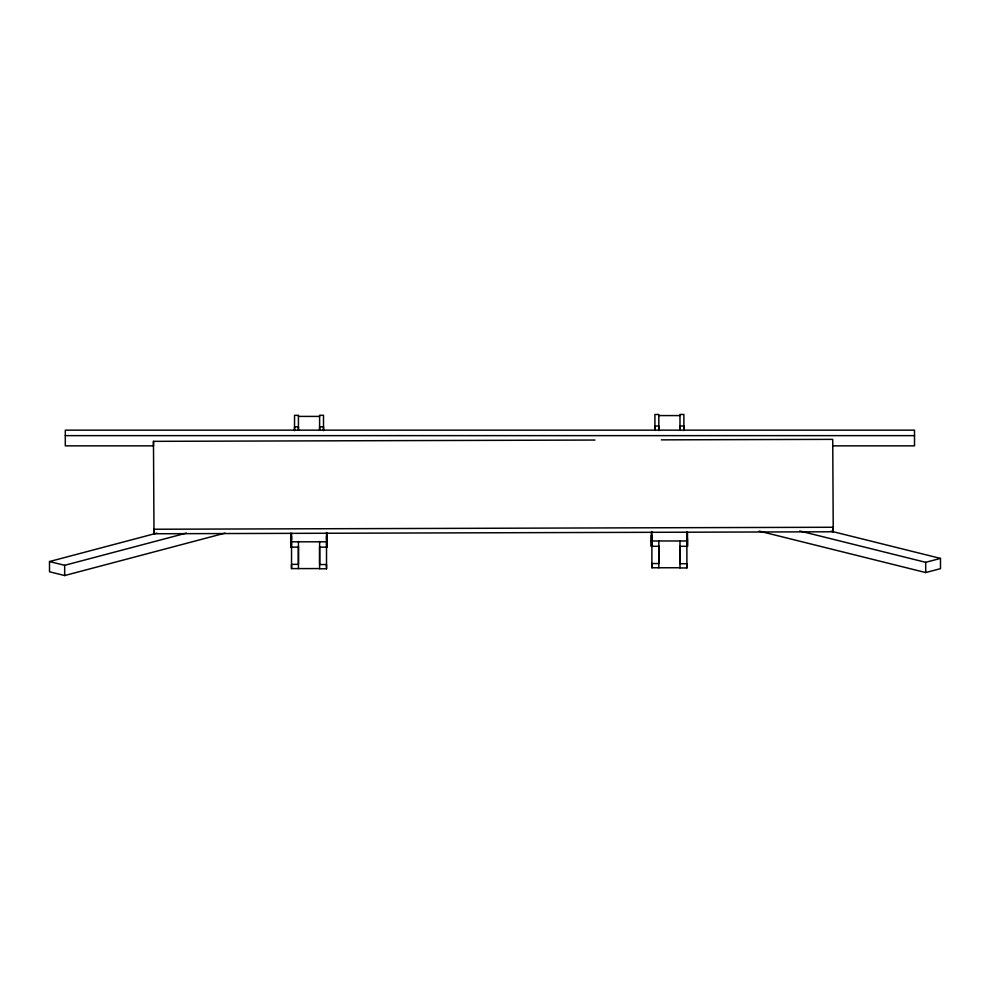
<?xml version="1.0" encoding="UTF-8"?>
<svg xmlns="http://www.w3.org/2000/svg" width="990" height="990" viewBox="0 0 990 990"><rect width="100%" height="100%" fill="white"/><g stroke="black" fill="none" stroke-linecap="round" stroke-linejoin="round"><path stroke-width="1.49" d="M298.448 547.124L290.949 547.124L290.961 533.028M319.609 568.569L291.53 568.607L291.53 564.362L298.435 564.362L298.435 546.802M291.53 543.436L291.53 544.735M291.53 539.748L291.53 536.308M294.537 429.784L294.537 426.851L298.435 426.851L298.435 429.907M298.435 568.607L298.448 541.456M319.621 541.456L319.609 568.78L326.514 568.78L326.514 564.535L319.609 564.535L319.609 546.975M319.609 429.747L319.609 426.814L323.507 426.814L323.507 429.87M326.514 544.958L326.514 543.609M326.514 539.921L326.514 536.481M290.961 541.802L326.873 541.802L326.873 533.028M319.621 547.124L327.121 547.124L327.121 533.053M658.82 546.294L651.321 546.294L651.321 532.212M679.982 567.753L651.89 567.777L651.903 563.545L658.808 563.545L658.808 545.973M651.89 542.607L651.89 543.906M651.89 538.931L651.89 535.479M654.91 430.427L654.91 426.034L658.808 426.034L658.808 430.601M658.808 567.777L658.82 540.627M679.994 540.639L679.982 567.951L686.887 567.951L686.887 563.718L679.982 563.718L679.982 546.146M679.982 430.39L679.982 425.997L683.88 425.997L683.88 430.563M686.887 542.78L686.887 544.079M686.887 539.105L686.887 535.652M651.321 540.973L687.246 540.973L687.246 532.212M687.493 532.224L687.481 546.307L679.994 546.307M225.039 533.127L64.672 575.549L49.512 571.774L49.5 561.54L156.952 533.115M49.5 561.54L64.659 565.315L186.417 533.103M799.722 530.986L925.699 562.32L940.488 558.409L940.5 568.644L925.712 572.554L759.243 531.135M153.487 445.859L153.475 441.342L594.99 440.055M661.37 439.857L832.726 439.362L833.246 531.779L153.995 533.759L153.475 441.342M658.808 415.577L679.982 415.577M298.435 416.406L319.609 416.406M65.303 435.637L914.513 435.637M153.314 445.859L65.303 445.859L65.303 430.155L914.513 430.155L914.513 445.859L832.677 445.859M831.006 531.172L940.488 558.409M833.246 531.779L833.234 527.262L153.982 529.242L153.995 533.759M925.699 562.32L925.712 572.554M64.659 565.315L64.672 575.549M687.481 538.808L687.481 546.307M687.233 535.491L687.246 540.973M686.887 531.618L686.887 567.951M683.88 429.833L683.88 414.451L679.982 414.451L679.982 429.425M658.808 429.425L658.808 414.488L654.91 414.488L654.91 429.858M651.89 531.444L651.89 567.777M651.321 535.491L651.321 546.294M327.121 539.637L327.121 547.124M326.873 536.32L326.873 541.802M326.514 532.447L326.514 568.78M323.507 430.65L323.507 415.28L319.609 415.28L319.609 430.242M298.435 430.242L298.435 415.317L294.537 415.317L294.537 430.687M291.53 533.783L291.53 568.607M290.961 536.32L290.949 547.124"/></g></svg>
